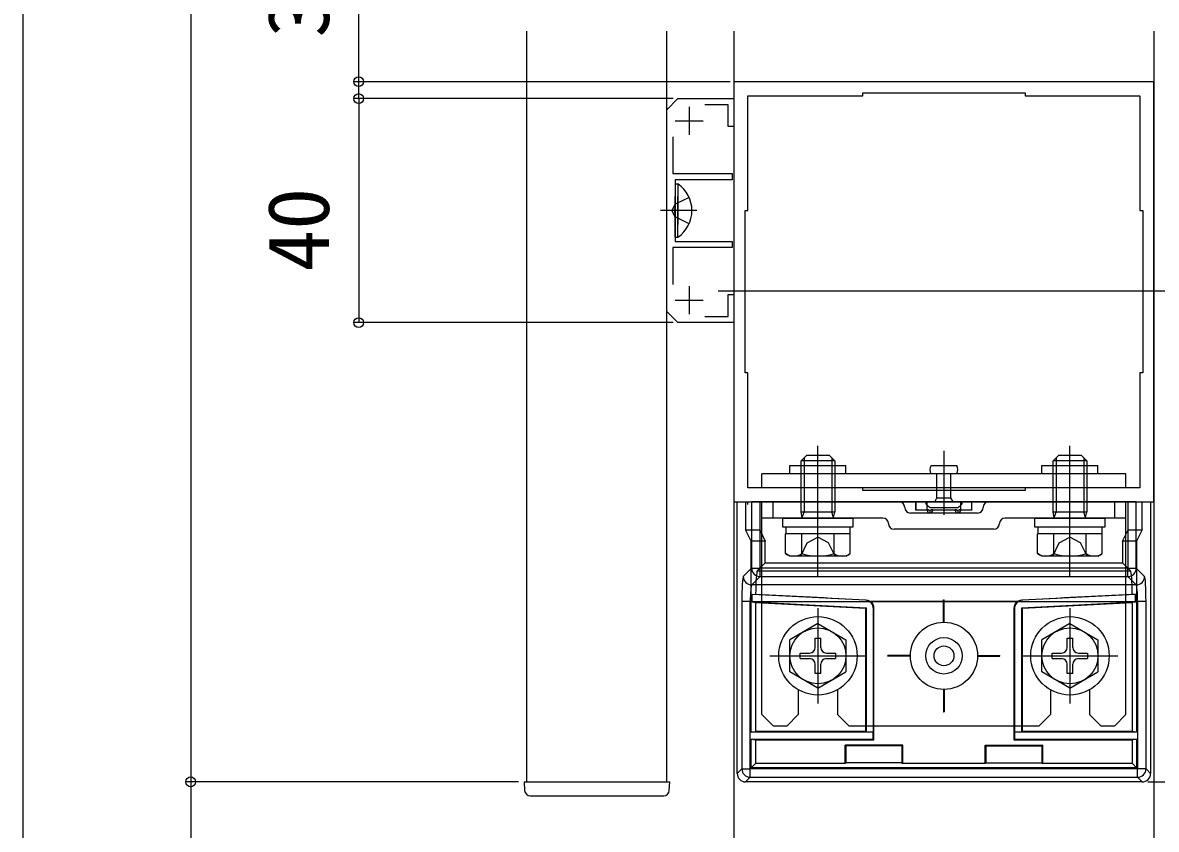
# Model space of a CAD drawing. Units: millimetres, scale not verified. Extents: x -875 to 875, y -1310 to 1300.
# Drawn here: x -631.9 to -429.4, y 189 to 333 of the extents above; entities that cross this region are included whole.
import ezdxf
from ezdxf.enums import TextEntityAlignment as Align

# ---------------------------------------------------------------- set-up
doc = ezdxf.new("R2010")
doc.units = ezdxf.units.MM
doc.header["$LTSCALE"] = 4
for name, color, linetype in [('0-3_YKK_11', 7, 'Continuous'), ('0-4_YKK_12', 2, 'Continuous'), ('0-5_YKK_13', 4, 'Continuous'), ('0-7_YKK_D', 6, 'Continuous')]:
    doc.layers.add(name, color=color, linetype=linetype)
doc.styles.add('ＭＳ ゴシック', font='')
doc.styles.get('ＭＳ ゴシック').set_extended_font_data('MS Gothic')

msp = doc.modelspace()

# ---------------------------------------------------------------- linework, layer by layer
at = {"layer": '0-3_YKK_11'}
for p, q in [((-512.864, 318), (-512.864, 313)), ((-515.364, 315.5), (-510.364, 315.5)), ((-512.864, 286), (-512.864, 281)), ((-515.364, 283.5), (-510.364, 283.5))]:
    msp.add_line(p, q, dxfattribs=at)
for points in [[(-429.864, 247.5), (-429.864, 322.5), (-504.864, 322.5), (-504.864, 247.5)], [(-452.864, 249.5), (-481.864, 249.5), (-481.864, 250), (-502.364, 250), (-502.364, 270.5), (-502.864, 270.5), (-502.864, 299.5), (-502.364, 299.5), (-502.364, 320), (-481.864, 320), (-481.864, 320.5), (-452.864, 320.5), (-452.864, 320), (-432.364, 320), (-432.364, 299.5), (-431.864, 299.5), (-431.864, 270.5), (-432.364, 270.5), (-432.364, 250), (-452.864, 250)]]:
    msp.add_lwpolyline(points, close=True, dxfattribs=at)
for points in [[(-510.048, 280.6), (-505.864, 280.6), (-505.864, 284.5), (-504.864, 284.5), (-504.864, 279.5), (-514.864, 279.5), (-516.864, 281.5), (-516.864, 317.5), (-514.864, 319.5), (-504.864, 319.5), (-504.864, 314.5), (-505.864, 314.5), (-505.864, 318.4), (-510.048, 318.4)], [(-515.764, 312.684), (-515.764, 306.1), (-505.164, 306.1), (-505.164, 305), (-515.364, 305), (-515.364, 299.958), (-515.484, 299.775), (-515.484, 299.225), (-515.364, 299.042), (-515.364, 294), (-505.164, 294), (-505.164, 292.9), (-515.764, 292.9), (-515.764, 286.316)]]:
    msp.add_lwpolyline(points, dxfattribs=at)
at = {"layer": '0-4_YKK_12'}
for p, q in [((-541.864, 197.5), (-541.864, 331.545)), ((-516.864, 197.5), (-516.864, 331.545)), ((-504.864, 331.545), (-504.864, 170)), ((-429.864, 331.545), (-429.864, 170)), ((-427.07, 285.103), (-507.658, 285.103)), ((-541.864, 197.5), (-516.864, 197.5))]:
    msp.add_line(p, q, dxfattribs=at)
at = {"layer": '0-5_YKK_13'}
for p, q in [((-515.364, 304.25), (-515.364, 297)), ((-515.364, 304.25), (-514.855, 304.25)), ((-514.855, 304.25), (-514.855, 297)), ((-515.364, 294.75), (-515.364, 302)), ((-514.855, 294.75), (-514.855, 302)), ((-511.47, 299.5), (-518.001, 299.5)), ((-515.364, 294.75), (-514.855, 294.75)), ((-489.864, 234.1), (-489.864, 257.511)), ((-444.864, 234.1), (-444.864, 257.511)), ((-492.864, 254.8), (-491.864, 255.8)), ((-491.864, 255.8), (-487.864, 255.8)), ((-486.864, 254.8), (-487.864, 255.8)), ((-467.364, 256.58), (-467.364, 245.2)), ((-447.864, 254.8), (-446.864, 255.8)), ((-446.864, 255.8), (-442.864, 255.8)), ((-441.864, 254.8), (-442.864, 255.8)), ((-494.864, 254), (-484.864, 254)), ((-494.864, 252.5), (-494.864, 254)), ((-486.864, 254.8), (-492.864, 254.8)), ((-484.864, 252.5), (-484.864, 254)), ((-469.626, 254), (-465.065, 254)), ((-441.864, 254.8), (-447.864, 254.8)), ((-439.864, 252.5), (-439.864, 254)), ((-434.864, 252.5), (-499.864, 252.5)), ((-499.864, 250), (-499.864, 252.5)), ((-465.065, 252.5), (-469.663, 252.5)), ((-468.614, 248.2), (-468.614, 252.5)), ((-434.864, 250), (-434.864, 252.5)), ((-434.864, 250), (-499.864, 250)), ((-502.774, 247.5), (-502.774, 242.496)), ((-502.364, 247), (-502.364, 247.5)), ((-500.203, 247.5), (-501.7, 247.5)), ((-501.7, 247.5), (-501.7, 235.654)), ((-500.267, 247.5), (-500.267, 242.496)), ((-434.525, 247.5), (-500.203, 247.5)), ((-500.203, 235.654), (-500.203, 247.5)), ((-499.864, 209.5), (-499.864, 247.5)), ((-499.864, 247.5), (-434.864, 247.5)), ((-497.864, 244.6), (-497.864, 247.5)), ((-472.364, 246), (-472.364, 247.5)), ((-472.315, 246.048), (-472.315, 247.5)), ((-470.614, 247.15), (-470.414, 247.5)), ((-470.414, 247.5), (-464.314, 247.5)), ((-470.364, 246.065), (-470.364, 247.5)), ((-469.014, 247.5), (-468.614, 248.2)), ((-465.714, 247.5), (-466.114, 248.2)), ((-464.364, 246.065), (-464.364, 247.5)), ((-464.314, 247.5), (-464.114, 247.15)), ((-462.412, 246.048), (-462.412, 247.5)), ((-436.864, 244.6), (-436.864, 247.5)), ((-434.864, 209.5), (-434.864, 247.5)), ((-433.028, 247.5), (-434.525, 247.5)), ((-434.461, 242.496), (-434.461, 247.5)), ((-433.028, 247.5), (-430.453, 247.5)), ((-431.953, 242.496), (-431.953, 247.5)), ((-430.453, 247.5), (-430.453, 198.997)), ((-486.864, 245.621), (-492.864, 245.621)), ((-492.664, 244.681), (-492.864, 245.621)), ((-492.664, 244.681), (-492.324, 245.621)), ((-487.064, 244.681), (-487.404, 245.621)), ((-487.064, 244.681), (-486.864, 245.621)), ((-461.364, 245.5), (-473.364, 245.5)), ((-472.315, 246.048), (-470.364, 246.065)), ((-470.364, 246.065), (-470.098, 246.065)), ((-470.364, 246.057), (-470.364, 246)), ((-469.883, 246.5), (-464.844, 246.5)), ((-469.864, 246), (-469.864, 245.5)), ((-469.629, 246.065), (-465.098, 246.065)), ((-469.364, 246.057), (-469.364, 246)), ((-465.364, 246), (-469.364, 246)), ((-465.364, 246.057), (-465.364, 246)), ((-464.864, 246), (-464.864, 245.5)), ((-464.629, 246.065), (-464.364, 246.065)), ((-464.364, 246.065), (-462.412, 246.048)), ((-464.364, 246.057), (-464.364, 246)), ((-462.364, 246), (-464.364, 246)), ((-441.864, 245.621), (-447.864, 245.621)), ((-447.664, 244.681), (-447.864, 245.621)), ((-447.664, 244.681), (-447.324, 245.621)), ((-442.064, 244.681), (-442.404, 245.621)), ((-442.064, 244.681), (-441.864, 245.621)), ((-478.264, 244.6), (-499.864, 244.6)), ((-496.114, 244.6), (-483.614, 244.6)), ((-495.564, 241.8), (-495.564, 243)), ((-492.664, 244.6), (-492.664, 244.681)), ((-487.064, 244.6), (-487.064, 244.681)), ((-484.164, 243), (-484.164, 241.8)), ((-434.864, 244.6), (-456.464, 244.6)), ((-451.114, 244.6), (-438.614, 244.6)), ((-450.564, 241.8), (-450.564, 243)), ((-447.664, 244.6), (-447.664, 244.681)), ((-442.064, 244.6), (-442.064, 244.681)), ((-439.164, 243), (-439.164, 241.8)), ((-502.774, 242.496), (-500.267, 242.496)), ((-500.267, 242.496), (-499.267, 240.5)), ((-484.09, 241.8), (-495.637, 241.8)), ((-495.637, 238.247), (-495.637, 241.8)), ((-492.75, 238.247), (-492.75, 241.8)), ((-486.977, 238.247), (-486.977, 241.8)), ((-484.09, 238.247), (-484.09, 241.8)), ((-458.464, 242.6), (-476.264, 242.6)), ((-439.09, 241.8), (-450.637, 241.8)), ((-450.637, 238.247), (-450.637, 241.8)), ((-447.75, 238.247), (-447.75, 241.8)), ((-441.977, 238.247), (-441.977, 241.8)), ((-439.09, 238.247), (-439.09, 241.8)), ((-435.461, 240.5), (-434.461, 242.496)), ((-434.461, 242.496), (-431.953, 242.496)), ((-431.953, 242.496), (-432.953, 240.5)), ((-499.267, 240.5), (-501.774, 240.5)), ((-499.267, 236.59), (-499.267, 240.5)), ((-432.953, 240.5), (-432.953, 206.391)), ((-494.864, 237.8), (-495.637, 238.247)), ((-484.864, 237.8), (-494.864, 237.8)), ((-484.864, 237.8), (-484.09, 238.247)), ((-449.864, 237.8), (-450.637, 238.247)), ((-439.864, 237.8), (-449.864, 237.8)), ((-439.864, 237.8), (-439.09, 238.247)), ((-501.7, 235.654), (-503.185, 234.169)), ((-501.7, 235.654), (-500.203, 235.654)), ((-499.267, 236.59), (-500.694, 235.163)), ((-500.694, 235.163), (-434.034, 235.163)), ((-500.203, 234.157), (-500.203, 235.654)), ((-499.267, 236.59), (-435.461, 236.59)), ((-434.034, 235.163), (-435.461, 236.59)), ((-431.543, 234.169), (-433.028, 235.654)), ((-501.687, 232.672), (-500.203, 234.157)), ((-434.525, 234.157), (-433.04, 232.672)), ((-433.04, 232.672), (-501.687, 232.672)), ((-501.591, 230.977), (-500.999, 231.031)), ((-481.368, 229.917), (-501.591, 230.977)), ((-501.591, 229.643), (-501.591, 230.977)), ((-433.137, 230.977), (-453.359, 229.917)), ((-433.137, 230.977), (-433.728, 231.031)), ((-433.137, 229.643), (-433.137, 230.977)), ((-503.443, 229.678), (-503.443, 199.828)), ((-501.946, 229.678), (-503.443, 229.678)), ((-501.946, 229.678), (-432.782, 229.678)), ((-501.946, 199.828), (-501.946, 229.678)), ((-501.591, 229.643), (-501.01, 229.53)), ((-501.591, 229.643), (-481.281, 228.579)), ((-501.01, 229.53), (-481.364, 228.5)), ((-501.01, 229.53), (-501.01, 206.5)), ((-481.368, 229.917), (-481.285, 229.996)), ((-454.296, 229.673), (-480.432, 229.673)), ((-467.314, 226), (-467.314, 230)), ((-453.442, 229.996), (-453.359, 229.917)), ((-433.137, 229.643), (-433.718, 229.53)), ((-433.718, 206.5), (-433.718, 229.53)), ((-431.284, 229.678), (-432.782, 229.678)), ((-432.782, 229.678), (-432.782, 199.828)), ((-431.284, 199.828), (-431.284, 229.678)), ((-489.864, 228.534), (-489.864, 211.466)), ((-481.281, 228.579), (-481.364, 228.5)), ((-481.364, 228.5), (-481.364, 206.5)), ((-479.864, 228.498), (-479.947, 228.419)), ((-479.947, 206.417), (-479.947, 228.419)), ((-479.864, 205), (-479.864, 228.498)), ((-454.864, 228.498), (-454.864, 205)), ((-454.781, 228.419), (-454.864, 228.498)), ((-454.781, 228.419), (-454.781, 206.417)), ((-453.447, 228.579), (-453.364, 228.5)), ((-444.864, 228.534), (-444.864, 211.466)), ((-489.864, 225.75), (-494.864, 222.863)), ((-489.864, 225.75), (-484.864, 222.863)), ((-444.864, 225.75), (-449.864, 222.863)), ((-444.864, 225.75), (-439.864, 222.863)), ((-494.864, 217.137), (-494.864, 222.863)), ((-490.364, 221.5), (-490.364, 223.15)), ((-490.364, 223.15), (-489.364, 223.15)), ((-489.364, 221.5), (-489.364, 223.15)), ((-484.864, 222.863), (-484.864, 217.137)), ((-449.864, 217.137), (-449.864, 222.863)), ((-445.364, 221.5), (-445.364, 223.15)), ((-445.364, 223.15), (-444.364, 223.15)), ((-444.364, 221.5), (-444.364, 223.15)), ((-439.864, 222.863), (-439.864, 217.137)), ((-498.431, 220), (-481.296, 220)), ((-493.014, 220.5), (-491.364, 220.5)), ((-493.014, 219.5), (-493.014, 220.5)), ((-493.014, 219.5), (-491.364, 219.5)), ((-488.364, 220.5), (-486.714, 220.5)), ((-488.364, 219.5), (-486.714, 219.5)), ((-486.714, 220.5), (-486.714, 219.5)), ((-473.363, 220.05), (-477.364, 220.05)), ((-461.364, 220.05), (-457.364, 220.05)), ((-453.431, 220), (-436.296, 220)), ((-448.014, 220.5), (-446.364, 220.5)), ((-448.014, 219.5), (-448.014, 220.5)), ((-448.014, 219.5), (-446.364, 219.5)), ((-443.364, 220.5), (-441.714, 220.5)), ((-443.364, 219.5), (-441.714, 219.5)), ((-441.714, 220.5), (-441.714, 219.5)), ((-489.864, 214.25), (-494.864, 217.137)), ((-490.364, 216.85), (-490.364, 218.5)), ((-489.364, 216.85), (-490.364, 216.85)), ((-489.864, 214.25), (-484.864, 217.137)), ((-489.364, 216.85), (-489.364, 218.5)), ((-444.864, 214.25), (-449.864, 217.137)), ((-445.364, 216.85), (-445.364, 218.5)), ((-444.364, 216.85), (-445.364, 216.85)), ((-444.864, 214.25), (-439.864, 217.137)), ((-444.364, 216.85), (-444.364, 218.5)), ((-493.364, 213.938), (-493.364, 209.5)), ((-486.364, 213.938), (-486.364, 209.5)), ((-467.314, 214), (-467.314, 210)), ((-448.364, 213.938), (-448.364, 209.5)), ((-441.364, 213.938), (-441.364, 209.5)), ((-497.864, 207.5), (-499.864, 209.5)), ((-495.364, 207.5), (-493.364, 209.5)), ((-484.364, 207.5), (-486.364, 209.5)), ((-450.364, 207.5), (-448.364, 209.5)), ((-439.364, 207.5), (-441.364, 209.5)), ((-436.864, 207.5), (-434.864, 209.5)), ((-501.774, 206.391), (-501.01, 206.5)), ((-481.364, 206.5), (-501.01, 206.5)), ((-497.864, 207.5), (-495.364, 207.5)), ((-484.364, 207.5), (-450.364, 207.5)), ((-481.281, 206.417), (-481.364, 206.5)), ((-433.718, 206.5), (-453.364, 206.5)), ((-439.364, 207.5), (-436.864, 207.5)), ((-432.953, 206.391), (-433.718, 206.5)), ((-479.973, 206.391), (-501.774, 206.391)), ((-501.774, 205.109), (-501.01, 205)), ((-501.01, 205), (-501.01, 200.765)), ((-501.01, 205), (-479.864, 205)), ((-479.947, 206.417), (-479.973, 206.391)), ((-479.973, 205.109), (-479.973, 206.391)), ((-479.973, 205.109), (-479.864, 205)), ((-454.755, 206.391), (-454.781, 206.417)), ((-454.781, 206.417), (-453.447, 206.417)), ((-432.953, 206.391), (-454.755, 206.391)), ((-454.755, 206.391), (-454.755, 205.109)), ((-454.755, 205.109), (-432.953, 205.109)), ((-432.953, 205.109), (-433.718, 205)), ((-433.718, 200.765), (-433.718, 205)), ((-432.953, 205.109), (-432.953, 200)), ((-485.017, 204.07), (-484.864, 203.917)), ((-485.017, 200.765), (-485.017, 204.07)), ((-484.864, 203.917), (-484.864, 200.917)), ((-474.864, 203.917), (-484.864, 203.917)), ((-474.711, 204.07), (-474.864, 203.917)), ((-474.864, 203.917), (-474.864, 200.917)), ((-460.017, 204.07), (-459.864, 203.917)), ((-460.017, 204.07), (-449.711, 204.07)), ((-460.017, 200.765), (-460.017, 204.07)), ((-459.864, 203.917), (-459.864, 200.917)), ((-449.711, 204.07), (-449.864, 203.917)), ((-449.711, 200.765), (-449.711, 204.07)), ((-501.774, 200), (-501.01, 200.765)), ((-485.017, 200.765), (-501.01, 200.765)), ((-484.864, 200.917), (-485.017, 200.765)), ((-474.864, 200.917), (-484.864, 200.917)), ((-474.864, 200.917), (-474.711, 200.765)), ((-460.017, 200.765), (-474.711, 200.765)), ((-459.864, 200.917), (-460.017, 200.765)), ((-459.864, 200.917), (-449.864, 200.917)), ((-449.864, 200.917), (-449.711, 200.765)), ((-433.718, 200.765), (-449.711, 200.765)), ((-433.718, 200.765), (-432.953, 200)), ((-503.443, 199.828), (-504.274, 198.997)), ((-503.443, 199.828), (-501.946, 199.828)), ((-432.782, 199.828), (-501.946, 199.828)), ((-501.946, 198.331), (-501.946, 199.828)), ((-432.953, 200), (-501.774, 200)), ((-431.284, 199.828), (-432.782, 199.828)), ((-430.453, 198.997), (-431.284, 199.828)), ((-542.323, 197.5), (-542.242, 195.948)), ((-542.323, 197.5), (-541.324, 197.5)), ((-541.324, 197.5), (-517.322, 197.5)), ((-517.322, 197.5), (-516.323, 197.5)), ((-516.404, 195.948), (-516.323, 197.5)), ((-502.777, 197.5), (-501.946, 198.331)), ((-431.95, 197.5), (-502.777, 197.5)), ((-432.782, 198.331), (-431.95, 197.5)), ((-541.243, 195), (-517.403, 195))]:
    msp.add_line(p, q, dxfattribs=at)
for points in [[(-512.864, 301.85), (-515.334, 300.645), (-515.943, 299.5)], [(-512.864, 297.15), (-515.334, 298.355), (-515.943, 299.5)], [(-492.324, 255.34), (-492.324, 254), (-492.324, 245.621)], [(-487.404, 255.34), (-487.404, 254), (-487.404, 245.621)], [(-447.324, 255.34), (-447.324, 254), (-447.324, 245.621)], [(-442.404, 255.34), (-442.404, 254), (-442.404, 245.621)], [(-492.864, 245.621), (-492.864, 254), (-492.864, 254.8)], [(-486.864, 254.8), (-486.864, 254), (-486.864, 245.621)], [(-449.864, 252.5), (-449.864, 254), (-439.864, 254)], [(-447.864, 245.621), (-447.864, 254), (-447.864, 254.8)], [(-441.864, 254.8), (-441.864, 254), (-441.864, 245.621)], [(-468.614, 248.2), (-466.114, 248.2), (-466.114, 252.5)], [(-504.274, 198.997), (-504.274, 247.5), (-501.7, 247.5)], [(-462.412, 246.048), (-462.364, 246), (-462.364, 247.5)], [(-434.525, 247.5), (-434.525, 235.654), (-433.028, 235.654), (-433.028, 247.5)], [(-470.364, 246), (-472.364, 246), (-472.315, 246.048)], [(-483.614, 244.6), (-483.614, 243), (-496.114, 243), (-496.114, 244.6)], [(-438.614, 244.6), (-438.614, 243), (-451.114, 243), (-451.114, 244.6)], [(-501.774, 206.391), (-501.774, 240.5), (-502.774, 242.496)], [(-492.914, 237.797), (-491.764, 240.155), (-489.864, 241.166)], [(-486.814, 237.797), (-487.964, 240.155), (-489.864, 241.166)], [(-447.914, 237.797), (-446.764, 240.155), (-444.864, 241.166)], [(-441.814, 237.797), (-442.964, 240.155), (-444.864, 241.166)], [(-432.953, 240.5), (-435.461, 240.5), (-435.461, 236.59)], [(-500.203, 234.157), (-434.525, 234.157), (-434.525, 235.654), (-500.203, 235.654)], [(-481.285, 229.996), (-480.981, 229.948), (-480.692, 229.839), (-480.432, 229.673)], [(-467.414, 226), (-467.414, 230), (-467.314, 230)], [(-454.296, 229.673), (-454.036, 229.839), (-453.748, 229.948), (-453.442, 229.996)], [(-453.447, 206.417), (-453.447, 228.579), (-433.137, 229.643)], [(-453.447, 206.417), (-453.364, 206.5), (-453.364, 228.5), (-433.718, 229.53)], [(-481.281, 228.579), (-481.281, 206.417), (-479.947, 206.417)], [(-473.363, 219.95), (-477.364, 219.95), (-477.364, 220.05)], [(-461.364, 219.95), (-457.364, 219.95), (-457.364, 220.05)], [(-467.414, 214), (-467.414, 210), (-467.314, 210)], [(-501.774, 200), (-501.774, 205.109), (-479.973, 205.109)], [(-454.755, 205.109), (-454.864, 205), (-433.718, 205)], [(-474.711, 200.765), (-474.711, 204.07), (-485.017, 204.07)], [(-459.864, 203.917), (-449.864, 203.917), (-449.864, 200.917)], [(-501.946, 198.331), (-432.782, 198.331), (-432.782, 199.828)]]:
    msp.add_lwpolyline(points, dxfattribs=at)
for centre, radius in [((-489.864, 220), 7), ((-444.864, 220), 7), ((-489.864, 220), 5), ((-467.364, 220), 6), ((-444.864, 220), 5), ((-467.364, 220), 3.25), ((-467.364, 220), 1.773)]:
    msp.add_circle(centre, radius, dxfattribs=at)
for centre, radius, start, end in [((-518.138, 299.5), 5.774, 304.65097, 55.34903), ((-468.364, 253.25), 1.5, 150.00006, 209.99994), ((-466.364, 253.25), 1.5, 330.00006, 29.99994), ((-475.364, 246.5), 1, 0, 90), ((-467.364, 250.067), 4.367, 221.91164, 234.76774), ((-467.364, 250.067), 4.367, 305.23243, 318.08863), ((-459.364, 246.5), 1, 90, 180), ((-473.364, 246.5), 1, 180, 270), ((-469.864, 246), 0.5, 180, 270), ((-469.864, 246), 0.5, 270, 0), ((-464.864, 246), 0.5, 180, 270), ((-464.864, 246), 0.5, 270, 0), ((-461.364, 246.5), 1, 270, 0), ((-478.264, 243.6), 1, 0, 90), ((-476.264, 243.6), 1, 180, 270), ((-458.464, 243.6), 1, 270, 0), ((-456.464, 243.6), 1, 90, 180), ((-494.194, 240.356), 2.556, 235.61708, 304.38292), ((-489.864, 247.354), 9.554, 252.41276, 287.58724), ((-485.534, 240.356), 2.556, 235.61708, 304.38292), ((-449.194, 240.356), 2.556, 235.61708, 304.38292), ((-444.864, 247.354), 9.554, 252.41276, 287.58724), ((-440.534, 240.356), 2.556, 235.61708, 304.38292), ((-500.196, 235.661), 1.504, 180.24971, 269.75029), ((-434.531, 235.661), 1.504, 270.24971, 359.75029), ((-501.681, 234.176), 1.504, 180.24971, 269.75029), ((-433.047, 234.176), 1.504, 270.24971, 359.75029), ((-491.364, 221.5), 1, 270, 0), ((-488.364, 221.5), 1, 180, 270), ((-446.364, 221.5), 1, 270, 0), ((-443.364, 221.5), 1, 180, 270), ((-491.364, 218.5), 1, 0, 90), ((-488.364, 218.5), 1, 90, 180), ((-446.364, 218.5), 1, 0, 90), ((-443.364, 218.5), 1, 90, 180), ((-501.939, 199.835), 1.504, 180.24971, 269.75029), ((-432.788, 199.835), 1.504, 270.24971, 359.75029), ((-541.243, 196), 1, 183, 270), ((-517.403, 196), 1, 270, 357)]:
    msp.add_arc(centre, radius, start, end, dxfattribs=at)
for centre, major_axis, ratio, start_param, end_param in [((-469.864, 246.057), (0.5, 0), 0.019861, 2.0595541, 3.1415927), ((-469.864, 246.559), (0, -0.559), 0.894427, 5.7944275, 6.2831853), ((-469.864, 246.559), (0, 0.559), 0.894427, 3.1415927, 3.6303505), ((-469.864, 246.057), (0.5, 0), 0.019861, 0, 1.0820385), ((-464.864, 246.057), (0.5, 0), 0.019861, 2.0595541, 3.1415927), ((-464.864, 246.559), (0, -0.559), 0.894427, 5.7944275, 6.2831853), ((-464.864, 246.559), (0, 0.559), 0.894427, 3.1415927, 3.6303505), ((-464.864, 246.057), (0.5, 0), 0.019861, 0, 1.0820385), ((-500.673, 229.673), (0, -5.5), 0.061163, 3.2026792, 4.4630242), ((-434.054, 229.673), (0, -5.5), 0.061163, 1.8201612, 3.0805061), ((-503.168, 229.678), (0, -4.5), 0.061163, 3.2026792, 4.712389), ((-431.56, 229.678), (0, -4.5), 0.061163, 1.5707963, 3.0805061), ((-501.671, 229.678), (0, -3), 0.091744, 3.2026792, 4.712389), ((-474.211, 229.673), (104.95, -5.5), 0.000457, 4.4543095, 4.6449585), ((-460.516, 229.673), (104.95, 5.5), 0.000457, 4.7798195, 4.9704685), ((-433.057, 229.678), (0, -3), 0.091744, 1.5707963, 3.0805061), ((-481.447, 228.419), (1.088, 1.033), 0.999928, 5.5240032, 7.0423674), ((-481.364, 228.498), (1.088, 1.033), 0.999928, 5.5240032, 6.4242443), ((-453.364, 228.498), (-1.088, 1.033), 0.999928, 6.1421263, 7.0423674), ((-453.281, 228.419), (-1.088, 1.033), 0.999928, 5.5240032, 7.0423674), ((-502.771, 199.003), (-1.065, -1.065), 0.99628, 5.4996506, 7.06672), ((-431.956, 199.003), (1.065, -1.065), 0.99628, 5.4996506, 7.06672)]:
    msp.add_ellipse(centre, major_axis=major_axis, ratio=ratio, start_param=start_param, end_param=end_param, dxfattribs=at)
at = {"layer": '0-7_YKK_D'}
for p, q in [((-631.864, 970), (-631.864, 135)), ((-601.864, 892.397), (-601.864, 197.5)), ((-571.864, 322.5), (-571.864, 342.193)), ((-505.564, 322.5), (-572.864, 322.5)), ((-571.864, 319.5), (-571.864, 322.5)), ((-515.739, 319.5), (-572.864, 319.5)), ((-515.739, 319.5), (-572.864, 319.5)), ((-571.864, 319.5), (-571.864, 279.5)), ((-571.864, 319.5), (-571.864, 316)), ((-515.739, 279.5), (-572.864, 279.5)), ((-544.864, 197.5), (-602.864, 197.5)), ((-543.323, 197.5), (-602.864, 197.5)), ((-601.864, 197.5), (-601.864, 135)), ((-430.95, 197.5), (-308.864, 197.5))]:
    msp.add_line(p, q, dxfattribs=at)
for centre in [(-571.864, 322.5), (-571.864, 319.5), (-571.864, 319.5), (-571.864, 279.5), (-601.864, 197.5), (-601.864, 197.5)]:
    msp.add_circle(centre, 0.875, dxfattribs=at)

# ---------------------------------------------------------------- texts
at = {"layer": '0-7_YKK_D', "style": 'ＭＳ ゴシック'}
for s, p in [('3', (-573.864, 330.392)), ('40', (-573.864, 288.591))]:
    msp.add_text(s, height=11, rotation=90, dxfattribs=at).set_placement(p, align=Align.BOTTOM_LEFT)

doc.saveas('drawing.dxf')
